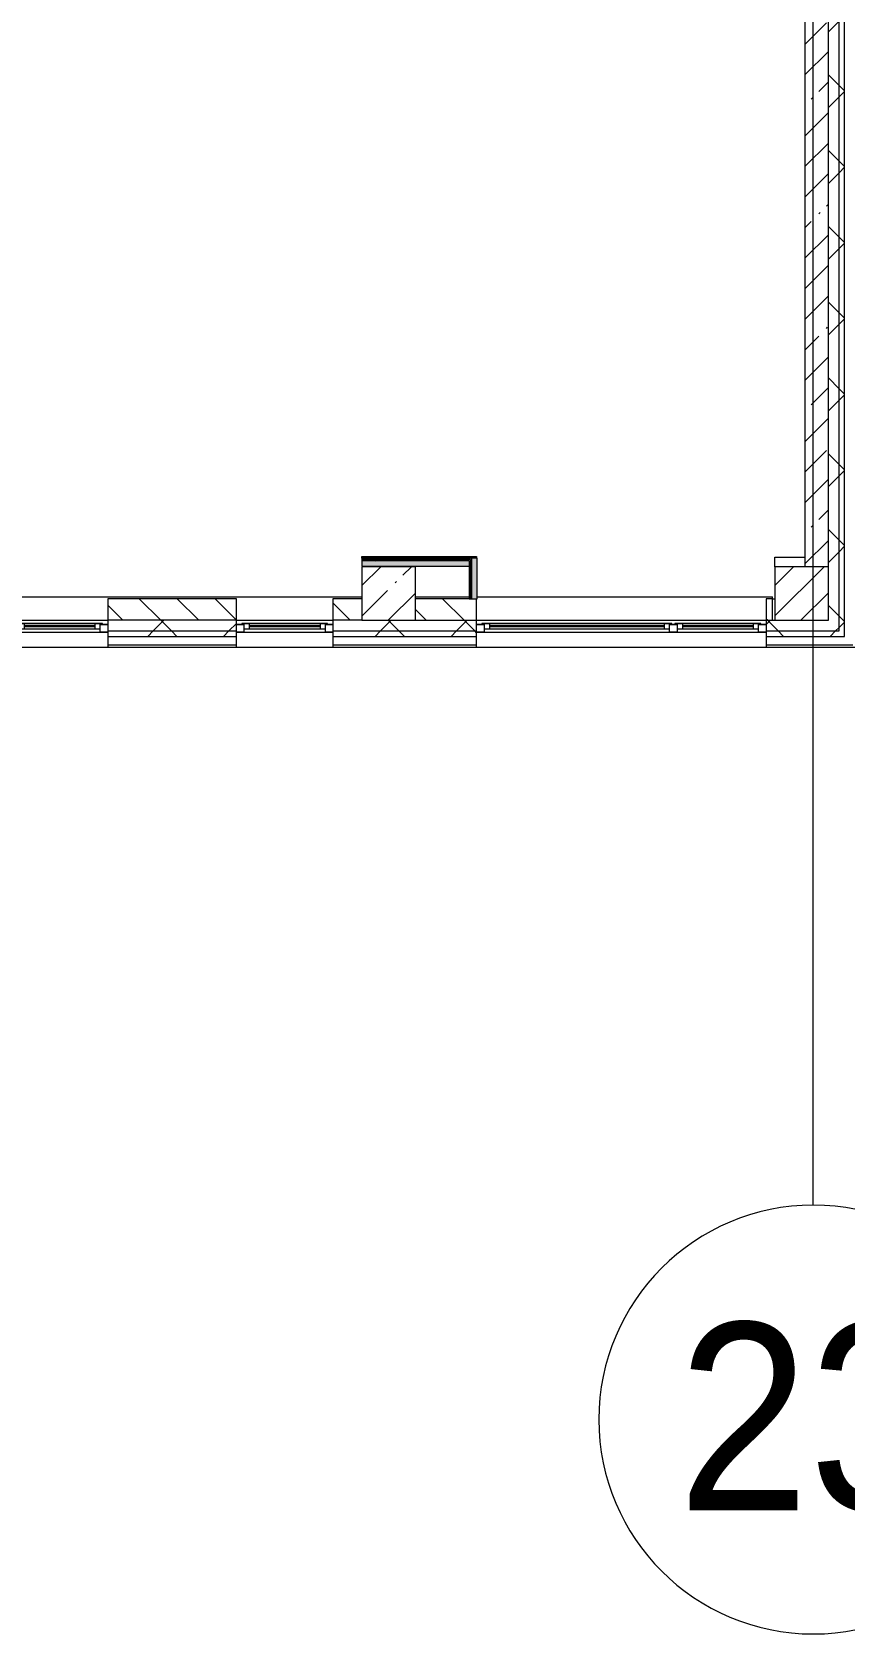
# Model space of a CAD drawing. Header units: millimetres. Extents: x 81037 to 284518, y -8553 to 29000.
# Drawn here: x 234782 to 242363, y -5906 to 9037 of the extents above; entities that cross this region are included whole.
import ezdxf

# ---------------------------------------------------------------- set-up
doc = ezdxf.new("R2010")
doc.units = ezdxf.units.MM
for name, color, linetype, lineweight, true_color in [('A-FLOR-2', 7, 'Continuous', 5, 0xaaaaaa), ('I-WALL-4', 7, 'Continuous', 5, 0xe7e7e7), ('I-WALL-5', 7, 'Continuous', 9, 0xe7e7e7)]:
    doc.layers.add(name, color=color, linetype=linetype, lineweight=lineweight, true_color=true_color)
for name, color, linetype, lineweight in [('A-GLAZ-2', 7, 'Continuous', 5), ('A-WALL', 7, 'Continuous', 9), ('A-WALL-4', 7, 'Continuous', 5), ('I-WALL-6', 7, 'Continuous', 5), ('S-COLS-1', 7, 'Continuous', 5), ('Оси', 7, 'Continuous', 9), ('Оси-1', 7, 'Continuous', 20)]:
    doc.layers.add(name, color=color, linetype=linetype, lineweight=lineweight)
doc.styles.add('Arial_1', font='arial.ttf', dxfattribs={"width": 0.9, "height": 1750})
pattern_1 = [(45, (157507.65, 0), (-353.5534, 353.5534), []), (135, (157507.65, 0), (-353.5534, -353.5534), [])]
pattern_2 = [(135, (157507.65, 0), (-176.7767, -176.7767), [])]
pattern_3 = [(45, (157507.65, 0), (-530.33, 530.33), []), (135, (157507.65, 0), (-530.33, -530.33), [])]

# ---------------------------------------------------------------- blocks, each defined once
blk = doc.blocks.new('BSC_Колонна _Прямоугольная - 500х500-V53-2_1_3_птичка')
at = {"layer": 'S-COLS-1'}
h = blk.add_hatch(dxfattribs=at)
h.set_pattern_fill('FP_67', color=256, style=0, pattern_type=2)
h.set_pattern_definition([(45, (-80600, -3800), (-285.1231, 285.1231), []), (45, (-80314.88, -3800), (-285.1231, 285.1231), [504.031, -100.806, 16.764, -84.042])])
h.paths.add_polyline_path([(-121, -250), (250, -250), (250, 250), (-250, 250), (-250, -250)])
for p, q in [((250, 250), (-250, 250)), ((-250, 250), (-250, -250)), ((250, -250), (250, 250)), ((-250, -250), (250, -250))]:
    blk.add_line(p, q, dxfattribs=at)
blk = doc.blocks.new('120_Окно_СКБ_2Ст - 120_Окно_СКБ_2Ст 2700х2500 _мал створка слева_-22808065-2_1_3_птичка')
at = {"layer": 'A-GLAZ-2'}
for p, q in [((-1350, -75), (-1350, -5)), ((-1350, -5), (-1280, -5)), ((1350, -5), (-1350, -5)), ((-1280, -75), (-1350, -75)), ((-1350, -75), (-1300, -75)), ((-1280, -75), (-1300, -75)), ((-1300, -75), (-1300, -85)), ((-1300, -85), (-500, -85)), ((-500, -85), (-1300, -85)), ((-1280, -5), (-1280, -75)), ((-520, -35), (-1280, -35)), ((-1280, -35), (-1280, -75)), ((-1230, -85), (-1230, -35)), ((-1230, -55), (-570, -55)), ((-570, -65), (-1230, -65)), ((-570, -85), (-570, -35)), ((-520, -75), (-520, -5)), ((-520, -5), (-450, -5)), ((-520, -75), (-520, -35)), ((-450, -75), (-520, -75)), ((-500, -75), (-520, -75)), ((-500, -75), (-470, -75)), ((-500, -85), (-500, -75)), ((-450, -75), (-470, -75)), ((-470, -75), (-470, -85)), ((-470, -85), (1300, -85)), ((1300, -85), (-470, -85)), ((-450, -5), (-450, -75)), ((1280, -35), (-450, -35)), ((-450, -35), (-450, -75)), ((-400, -85), (-400, -35)), ((-400, -55), (1230, -55)), ((1230, -65), (-400, -65)), ((1230, -85), (1230, -35)), ((1280, -75), (1280, -5)), ((1280, -5), (1350, -5)), ((1280, -75), (1280, -35)), ((1350, -75), (1280, -75)), ((1300, -75), (1280, -75)), ((1300, -75), (1350, -75)), ((1300, -85), (1300, -75)), ((1350, -5), (1350, -75))]:
    blk.add_line(p, q, dxfattribs=at)
blk = doc.blocks.new('120_Окно_СКБ_1Ст - 120_Окно_СКБ_1Ст 900х2500_h_-19906150-2_1_3_птичка')
at = {"layer": 'A-GLAZ-2'}
for p, q in [((-450, -75), (-450, -5)), ((-450, -5), (-380, -5)), ((450, -5), (-450, -5)), ((-380, -75), (-450, -75)), ((-450, -75), (-400, -75)), ((-380, -75), (-400, -75)), ((-400, -75), (-400, -85)), ((-400, -85), (400, -85)), ((400, -85), (-400, -85)), ((-380, -5), (-380, -75)), ((380, -35), (-380, -35)), ((-380, -35), (-380, -75)), ((-330, -85), (-330, -35)), ((-330, -55), (330, -55)), ((330, -65), (-330, -65)), ((330, -85), (330, -35)), ((380, -75), (380, -5)), ((380, -5), (450, -5)), ((380, -75), (380, -35)), ((450, -75), (380, -75)), ((400, -75), (380, -75)), ((400, -75), (450, -75)), ((400, -85), (400, -75)), ((450, -5), (450, -75))]:
    blk.add_line(p, q, dxfattribs=at)
blk = doc.blocks.new('BSC_Колонна _Прямоугольная - 500х500-V157-2_1_3_птичка')
at = {"layer": 'S-COLS-1'}
h = blk.add_hatch(dxfattribs=at)
h.set_pattern_fill('FP_154', color=256, style=0, pattern_type=2)
h.set_pattern_definition([(45, (-84450, -3800), (-285.1231, 285.1231), []), (45, (-84164.88, -3800), (-285.1231, 285.1231), [504.031, -100.806, 16.764, -84.042])])
h.paths.add_polyline_path([(-250, -250), (250, -250), (250, 250), (-250, 250), (-250, -99)])
for p, q in [((250, 250), (-250, 250)), ((-250, 250), (-250, -250)), ((250, -250), (250, 250)), ((-250, -250), (250, -250))]:
    blk.add_line(p, q, dxfattribs=at)
blk = doc.blocks.new('Ось сетки - D8-29747960-2_1_3_птичка')
at = {"layer": 'Оси-1'}
for start, end in [(360, 180), (180, 360)]:
    blk.add_arc((0, 0), 4, start, end, dxfattribs=at)

msp = doc.modelspace()

# ---------------------------------------------------------------- hatches: boundary and pattern name
at = {"layer": 'A-WALL-4'}
h = msp.add_hatch(dxfattribs=at)
h.set_pattern_fill('FP_71', color=256, style=0, pattern_type=2)
h.set_pattern_definition(pattern_1)
h.paths.add_polyline_path([(242207.7, 3450), (242307.7, 3450), (242307.7, 10250), (242207.7, 10250), (242207.7, 3550)])
h = msp.add_hatch(dxfattribs=at)
h.set_pattern_fill('FP_71', color=256, style=0, pattern_type=2)
h.set_pattern_definition(pattern_1)
h.paths.add_polyline_path([(242357.7, 3400), (242357.7, 10250), (242307.7, 10250), (242307.7, 3400)])
h = msp.add_hatch(dxfattribs=at)
h.set_pattern_fill('FP_81', color=256, style=0, pattern_type=2)
h.set_pattern_definition(pattern_2)
h.paths.add_polyline_path([(237587.7, 3550), (237857.7, 3550), (237857.7, 3750), (237587.7, 3750), (237587.7, 3701.2)])
h.paths.add_polyline_path([(236687.7, 3550), (236687.7, 3750), (235487.7, 3750), (235487.7, 3550), (236131.2, 3550)])
h.paths.add_polyline_path([(234587.7, 3550), (234587.7, 3750), (233487.7, 3750), (233487.7, 3550), (234276.1, 3550)])
h = msp.add_hatch(dxfattribs=at)
h.set_pattern_fill('FP_81', color=256, style=0, pattern_type=2)
h.set_pattern_definition(pattern_2)
h.paths.add_polyline_path([(238913.7, 3550), (238927.7, 3550), (238927.7, 3750), (238357.7, 3750), (238357.7, 3550)])
h.paths.add_polyline_path([(241687.7, 3550), (241687.7, 3750), (241627.7, 3750), (241627.7, 3550)])
h = msp.add_hatch(dxfattribs=at)
h.set_pattern_fill('FP_71', color=256, style=0, pattern_type=2)
h.set_pattern_definition(pattern_1)
h.paths.add_polyline_path([(238913.7, 3450), (238927.7, 3450), (238927.7, 3550), (237587.7, 3550), (237587.7, 3450), (237986.2, 3450)])
h.paths.add_polyline_path([(241627.7, 3450), (242207.7, 3450), (242207.7, 3550), (241627.7, 3550)])
h.paths.add_polyline_path([(233487.7, 3450), (234587.7, 3450), (234587.7, 3550), (233207.7, 3550), (233207.7, 3450), (233348.6, 3450)])
h.paths.add_polyline_path([(235487.7, 3450), (236687.7, 3450), (236687.7, 3550), (235487.7, 3550)])
h = msp.add_hatch(dxfattribs=at)
h.set_pattern_fill('FP_71', color=256, style=0, pattern_type=2)
h.set_pattern_definition(pattern_1)
h.paths.add_polyline_path([(242307.7, 3400), (242307.7, 3450), (241627.7, 3450), (241627.7, 3400), (242207.7, 3400)])
h.paths.add_polyline_path([(234276.1, 3400), (234587.7, 3400), (234587.7, 3450), (233207.7, 3450), (233207.7, 3400), (233348.6, 3400)])
h.paths.add_polyline_path([(235487.7, 3400), (236687.7, 3400), (236687.7, 3450), (235487.7, 3450)])
h.paths.add_polyline_path([(238913.7, 3400), (238927.7, 3400), (238927.7, 3450), (237587.7, 3450), (237587.7, 3400), (237986.2, 3400)])
at = {"layer": 'I-WALL-4'}
msp.add_hatch(color=256, dxfattribs=at).paths.add_polyline_path([(238857.7, 4055), (238857.7, 4105), (237857.7, 4105), (237857.7, 4055), (237986.2, 4055)])
at = {"layer": 'I-WALL-5'}
msp.add_hatch(color=256, dxfattribs=at).paths.add_polyline_path([(238913.7, 3750), (238932.7, 3750), (238932.7, 4130), (238882.7, 4130), (238882.7, 3750)])
at = {"layer": 'I-WALL-6'}
h = msp.add_hatch(dxfattribs=at)
h.set_pattern_fill('FP_79', color=256, style=0, pattern_type=2)
h.set_pattern_definition([(45, (157507.65, 0), (-285.1231, 285.1231), []), (45, (157792.77, 0), (-285.1231, 285.1231), [504.031, -100.806, 16.764, -84.042])])
h.paths.add_polyline_path([(242207.7, 4050), (242207.7, 10900), (241987.7, 10900), (241987.7, 4050)])
h.paths.add_polyline_path([(241987.7, 11550), (242207.7, 11550), (242207.7, 15150), (241987.7, 15150), (241987.7, 12200)])
h = msp.add_hatch(dxfattribs=at)
h.set_pattern_fill('FP_165', color=256, style=0, pattern_type=2)
h.set_pattern_definition(pattern_3)
h.paths.add_polyline_path([(238870.2, 4117.5), (238882.7, 4117.5), (238882.7, 4130), (237857.7, 4130), (237857.7, 4117.5), (237986.2, 4117.5)])
h = msp.add_hatch(dxfattribs=at)
h.set_pattern_fill('FP_165', color=256, style=0, pattern_type=2)
h.set_pattern_definition(pattern_3)
h.paths.add_polyline_path([(238857.7, 4105), (238870.2, 4105), (238870.2, 4117.5), (237857.7, 4117.5), (237857.7, 4105), (237986.2, 4105)])
h = msp.add_hatch(dxfattribs=at)
h.set_pattern_fill('FP_165', color=256, style=0, pattern_type=2)
h.set_pattern_definition(pattern_3)
h.paths.add_polyline_path([(238857.7, 3750), (238870.2, 3750), (238870.2, 4105), (238857.7, 4105), (238857.7, 4055)])
h = msp.add_hatch(dxfattribs=at)
h.set_pattern_fill('FP_165', color=256, style=0, pattern_type=2)
h.set_pattern_definition(pattern_3)
h.paths.add_polyline_path([(238870.2, 3750), (238882.7, 3750), (238882.7, 4117.5), (238870.2, 4117.5), (238870.2, 4055)])

# ---------------------------------------------------------------- linework, layer by layer
at = {"layer": 'A-FLOR-2'}
for p, q in [((237857.7, 4130), (237857.7, 4145)), ((237857.7, 4145), (238927.7, 4145)), ((238927.7, 4145), (238927.7, 4130)), ((241707.7, 4050), (241707.7, 4140)), ((241707.7, 4140), (241987.7, 4140)), ((241687.7, 3750), (241707.7, 3750))]:
    msp.add_line(p, q, dxfattribs=at)
at = {"layer": 'A-WALL'}
for p, q in [((242307.7, 3450), (242307.7, 10250)), ((242357.7, 3400), (242357.7, 10250)), ((238870.2, 4117.5), (237857.7, 4117.5)), ((238857.7, 4105), (237857.7, 4105)), ((238857.7, 4105), (238857.7, 4055)), ((238870.2, 3750), (238870.2, 4117.5)), ((238882.7, 3750), (238882.7, 4130)), ((236687.7, 3550), (235487.7, 3550)), ((235487.7, 3450), (236687.7, 3450)), ((237857.7, 3550), (237587.7, 3550)), ((237587.7, 3450), (238927.7, 3450)), ((238357.7, 3550), (238927.7, 3550)), ((241627.7, 3550), (241687.7, 3550)), ((241627.7, 3450), (242307.7, 3450)), ((235487.7, 3400), (236687.7, 3400)), ((235487.7, 3320), (236687.7, 3320)), ((237587.7, 3400), (238927.7, 3400)), ((237587.7, 3320), (238927.7, 3320)), ((241627.7, 3400), (242357.7, 3400)), ((241627.7, 3320), (242437.7, 3320))]:
    msp.add_line(p, q, dxfattribs=at)
at = {"layer": 'A-WALL-4'}
for p, q in [((242207.7, 4050), (242207.7, 4050)), ((235487.7, 3750), (235487.7, 3300)), ((236687.7, 3750), (235487.7, 3750)), ((236687.7, 3300), (236687.7, 3750)), ((237587.7, 3750), (237587.7, 3300)), ((237857.7, 3750), (237587.7, 3750)), ((238857.7, 3750), (238357.7, 3750)), ((238927.7, 3300), (238927.7, 3750)), ((241627.7, 3750), (241627.7, 3300)), ((241687.7, 3750), (241627.7, 3750)), ((241687.7, 3550), (241687.7, 3750)), ((234587.7, 3550), (235487.7, 3550)), ((236687.7, 3550), (237587.7, 3550)), ((238927.7, 3550), (241707.7, 3550)), ((233365.7, 3300), (242457.7, 3300))]:
    msp.add_line(p, q, dxfattribs=at)
at = {"layer": 'I-WALL-6'}
for p, q in [((241987.7, 10900), (241987.7, 4050)), ((242207.7, 4050), (242207.7, 10900)), ((238932.7, 4130), (237857.7, 4130)), ((237857.7, 4130), (237857.7, 4055)), ((237857.7, 4055), (238857.7, 4055)), ((238857.7, 4055), (238857.7, 3750)), ((238932.7, 3750), (238932.7, 4130)), ((233761.2, 3770), (237857.7, 3770)), ((238357.7, 3770), (238857.7, 3770)), ((238857.7, 3750), (238932.7, 3750)), ((238932.7, 3770), (241687.7, 3770)), ((241687.7, 3750), (241687.7, 3770))]:
    msp.add_line(p, q, dxfattribs=at)
at = {"layer": 'Оси'}
msp.add_line((242067.7, -1906.3), (242067.7, 9979), dxfattribs=at)

# ---------------------------------------------------------------- block references
at = {"layer": 'A-GLAZ-2', "rotation": 180}
for name, p in [('120_Окно_СКБ_1Ст - 120_Окно_СКБ_1Ст 900х2500_h_-19906150-2_1_3_птичка', (235037.7, 3435)), ('120_Окно_СКБ_1Ст - 120_Окно_СКБ_1Ст 900х2500_h_-19906150-2_1_3_птичка', (237137.7, 3435)), ('120_Окно_СКБ_2Ст - 120_Окно_СКБ_2Ст 2700х2500 _мал створка слева_-22808065-2_1_3_птичка', (240277.7, 3435))]:
    msp.add_blockref(name, p, dxfattribs=at)
at = {"layer": 'S-COLS-1'}
for name, p in [('BSC_Колонна _Прямоугольная - 500х500-V53-2_1_3_птичка', (238107.7, 3800)), ('BSC_Колонна _Прямоугольная - 500х500-V157-2_1_3_птичка', (241957.7, 3800))]:
    msp.add_blockref(name, p, dxfattribs=at)
at = {"layer": 'Оси-1', "xscale": 499.9999999999995, "yscale": 499.9999999999995, "zscale": 499.9999999999995}
msp.add_blockref('Ось сетки - D8-29747960-2_1_3_птичка', (242067.7, -3906.3), dxfattribs=at)

# ---------------------------------------------------------------- texts
at = {"layer": 'Оси', "insert": (240804.6, -3003), "char_height": 1750, "width": 3030.379, "attachment_point": 1, "style": 'Arial_1'}
msp.add_mtext('23', dxfattribs=at)

doc.saveas('drawing.dxf')
